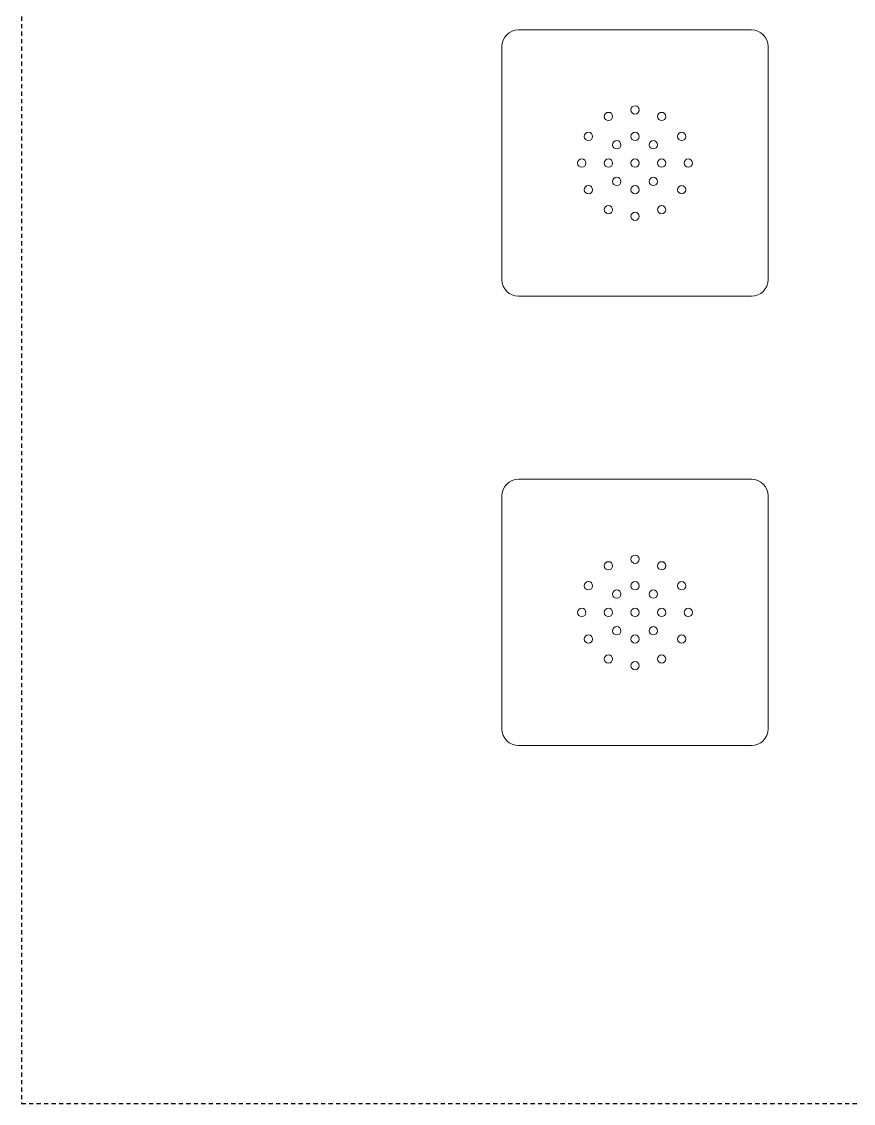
# Model space of a CAD drawing. Header units: inches. Extents: x 300 to 400, y -177 to 73.
# Drawn here: x 300.24 to 325.24, y -176.77 to -144.27 of the extents above; entities that cross this region are included whole.
import ezdxf

# ---------------------------------------------------------------- set-up
doc = ezdxf.new("R2010")
doc.units = ezdxf.units.IN
doc.header["$MEASUREMENT"] = 0
doc.linetypes.add('HIDDEN2', pattern=[0.1875, 0.125, -0.0625])
doc.layers.add('ScoreBone', color=5, linetype='Continuous')

msp = doc.modelspace()

# ---------------------------------------------------------------- linework, layer by layer
at = {"layer": 'ScoreBone', "color": 0, "linetype": 'HIDDEN2'}
msp.add_lwpolyline([(400.244, 73.232), (300.244, 73.232), (300.244, -176.768), (400.244, -176.768)], close=True, dxfattribs=at)
at = {"layer": 'ScoreBone', "lineweight": 5}
for points in [[(314.682, -145.018), (314.682, -144.742), (314.905, -144.518), (315.182, -144.518)], [(315.182, -144.518), (315.182, -144.518), (322.182, -144.518), (322.182, -144.518)], [(322.182, -144.518), (322.458, -144.518), (322.682, -144.742), (322.682, -145.018)], [(314.682, -152.018), (314.682, -152.018), (314.682, -145.018), (314.682, -145.018)], [(322.682, -145.018), (322.682, -145.018), (322.682, -152.018), (322.682, -152.018)], [(315.182, -152.518), (314.905, -152.518), (314.682, -152.295), (314.682, -152.018)], [(322.682, -152.018), (322.682, -152.295), (322.458, -152.518), (322.182, -152.518)], [(322.182, -152.518), (322.182, -152.518), (315.182, -152.518), (315.182, -152.518)], [(314.682, -158.518), (314.682, -158.242), (314.905, -158.018), (315.182, -158.018)], [(315.182, -158.018), (315.182, -158.018), (322.182, -158.018), (322.182, -158.018)], [(322.182, -158.018), (322.458, -158.018), (322.682, -158.242), (322.682, -158.518)], [(314.682, -165.518), (314.682, -165.518), (314.682, -158.518), (314.682, -158.518)], [(322.682, -158.518), (322.682, -158.518), (322.682, -165.518), (322.682, -165.518)], [(315.182, -166.018), (314.905, -166.018), (314.682, -165.795), (314.682, -165.518)], [(322.682, -165.518), (322.682, -165.795), (322.458, -166.018), (322.182, -166.018)], [(322.182, -166.018), (322.182, -166.018), (315.182, -166.018), (315.182, -166.018)]]:
    msp.add_open_spline(points, degree=3, dxfattribs=at)
for points in [[(318.807, -146.918), (318.807, -146.987), (318.751, -147.043), (318.682, -147.043), (318.612, -147.043), (318.557, -146.987), (318.557, -146.918), (318.557, -146.849), (318.612, -146.793), (318.682, -146.793), (318.751, -146.793), (318.807, -146.849), (318.807, -146.918)], [(318.007, -147.118), (318.007, -147.187), (317.951, -147.243), (317.882, -147.243), (317.813, -147.243), (317.757, -147.187), (317.757, -147.118), (317.757, -147.049), (317.813, -146.993), (317.882, -146.993), (317.951, -146.993), (318.007, -147.049), (318.007, -147.118)], [(319.607, -147.118), (319.607, -147.187), (319.551, -147.243), (319.482, -147.243), (319.413, -147.243), (319.357, -147.187), (319.357, -147.118), (319.357, -147.049), (319.413, -146.993), (319.482, -146.993), (319.551, -146.993), (319.607, -147.049), (319.607, -147.118)], [(317.407, -147.718), (317.407, -147.787), (317.351, -147.843), (317.282, -147.843), (317.213, -147.843), (317.157, -147.787), (317.157, -147.718), (317.157, -147.649), (317.213, -147.593), (317.282, -147.593), (317.351, -147.593), (317.407, -147.649), (317.407, -147.718)], [(318.257, -147.968), (318.257, -148.037), (318.201, -148.093), (318.132, -148.093), (318.063, -148.093), (318.007, -148.037), (318.007, -147.968), (318.007, -147.899), (318.063, -147.843), (318.132, -147.843), (318.201, -147.843), (318.257, -147.899), (318.257, -147.968)], [(318.807, -147.718), (318.807, -147.787), (318.751, -147.843), (318.682, -147.843), (318.612, -147.843), (318.557, -147.787), (318.557, -147.718), (318.557, -147.649), (318.612, -147.593), (318.682, -147.593), (318.751, -147.593), (318.807, -147.649), (318.807, -147.718)], [(319.357, -147.968), (319.357, -148.037), (319.301, -148.093), (319.232, -148.093), (319.163, -148.093), (319.107, -148.037), (319.107, -147.968), (319.107, -147.899), (319.163, -147.843), (319.232, -147.843), (319.301, -147.843), (319.357, -147.899), (319.357, -147.968)], [(320.207, -147.718), (320.207, -147.787), (320.151, -147.843), (320.082, -147.843), (320.013, -147.843), (319.957, -147.787), (319.957, -147.718), (319.957, -147.649), (320.013, -147.593), (320.082, -147.593), (320.151, -147.593), (320.207, -147.649), (320.207, -147.718)], [(317.207, -148.518), (317.207, -148.588), (317.151, -148.643), (317.082, -148.643), (317.013, -148.643), (316.957, -148.588), (316.957, -148.518), (316.957, -148.449), (317.013, -148.393), (317.082, -148.393), (317.151, -148.393), (317.207, -148.449), (317.207, -148.518)], [(318.007, -148.518), (318.007, -148.588), (317.951, -148.643), (317.882, -148.643), (317.813, -148.643), (317.757, -148.588), (317.757, -148.518), (317.757, -148.449), (317.813, -148.393), (317.882, -148.393), (317.951, -148.393), (318.007, -148.449), (318.007, -148.518)], [(318.807, -148.518), (318.807, -148.588), (318.751, -148.643), (318.682, -148.643), (318.612, -148.643), (318.557, -148.588), (318.557, -148.518), (318.557, -148.449), (318.612, -148.393), (318.682, -148.393), (318.751, -148.393), (318.807, -148.449), (318.807, -148.518)], [(319.607, -148.518), (319.607, -148.588), (319.551, -148.643), (319.482, -148.643), (319.413, -148.643), (319.357, -148.588), (319.357, -148.518), (319.357, -148.449), (319.413, -148.393), (319.482, -148.393), (319.551, -148.393), (319.607, -148.449), (319.607, -148.518)], [(320.407, -148.518), (320.407, -148.588), (320.351, -148.643), (320.282, -148.643), (320.213, -148.643), (320.157, -148.588), (320.157, -148.518), (320.157, -148.449), (320.213, -148.393), (320.282, -148.393), (320.351, -148.393), (320.407, -148.449), (320.407, -148.518)], [(318.257, -149.068), (318.257, -149.137), (318.201, -149.193), (318.132, -149.193), (318.063, -149.193), (318.007, -149.137), (318.007, -149.068), (318.007, -148.999), (318.063, -148.943), (318.132, -148.943), (318.201, -148.943), (318.257, -148.999), (318.257, -149.068)], [(319.357, -149.068), (319.357, -149.137), (319.301, -149.193), (319.232, -149.193), (319.163, -149.193), (319.107, -149.137), (319.107, -149.068), (319.107, -148.999), (319.163, -148.943), (319.232, -148.943), (319.301, -148.943), (319.357, -148.999), (319.357, -149.068)], [(317.407, -149.318), (317.407, -149.387), (317.351, -149.443), (317.282, -149.443), (317.213, -149.443), (317.157, -149.387), (317.157, -149.318), (317.157, -149.249), (317.213, -149.193), (317.282, -149.193), (317.351, -149.193), (317.407, -149.249), (317.407, -149.318)], [(318.807, -149.318), (318.807, -149.387), (318.751, -149.443), (318.682, -149.443), (318.612, -149.443), (318.557, -149.387), (318.557, -149.318), (318.557, -149.249), (318.612, -149.193), (318.682, -149.193), (318.751, -149.193), (318.807, -149.249), (318.807, -149.318)], [(320.207, -149.318), (320.207, -149.387), (320.151, -149.443), (320.082, -149.443), (320.013, -149.443), (319.957, -149.387), (319.957, -149.318), (319.957, -149.249), (320.013, -149.193), (320.082, -149.193), (320.151, -149.193), (320.207, -149.249), (320.207, -149.318)], [(318.007, -149.918), (318.007, -149.987), (317.951, -150.043), (317.882, -150.043), (317.813, -150.043), (317.757, -149.987), (317.757, -149.918), (317.757, -149.849), (317.813, -149.793), (317.882, -149.793), (317.951, -149.793), (318.007, -149.849), (318.007, -149.918)], [(319.607, -149.918), (319.607, -149.987), (319.551, -150.043), (319.482, -150.043), (319.413, -150.043), (319.357, -149.987), (319.357, -149.918), (319.357, -149.849), (319.413, -149.793), (319.482, -149.793), (319.551, -149.793), (319.607, -149.849), (319.607, -149.918)], [(318.807, -150.118), (318.807, -150.187), (318.751, -150.243), (318.682, -150.243), (318.612, -150.243), (318.557, -150.187), (318.557, -150.118), (318.557, -150.049), (318.612, -149.993), (318.682, -149.993), (318.751, -149.993), (318.807, -150.049), (318.807, -150.118)], [(318.007, -160.618), (318.007, -160.687), (317.951, -160.743), (317.882, -160.743), (317.813, -160.743), (317.757, -160.687), (317.757, -160.618), (317.757, -160.549), (317.813, -160.493), (317.882, -160.493), (317.951, -160.493), (318.007, -160.549), (318.007, -160.618)], [(318.807, -160.418), (318.807, -160.487), (318.751, -160.543), (318.682, -160.543), (318.612, -160.543), (318.557, -160.487), (318.557, -160.418), (318.557, -160.349), (318.612, -160.293), (318.682, -160.293), (318.751, -160.293), (318.807, -160.349), (318.807, -160.418)], [(319.607, -160.618), (319.607, -160.687), (319.551, -160.743), (319.482, -160.743), (319.413, -160.743), (319.357, -160.687), (319.357, -160.618), (319.357, -160.549), (319.413, -160.493), (319.482, -160.493), (319.551, -160.493), (319.607, -160.549), (319.607, -160.618)], [(317.407, -161.218), (317.407, -161.287), (317.351, -161.343), (317.282, -161.343), (317.213, -161.343), (317.157, -161.287), (317.157, -161.218), (317.157, -161.149), (317.213, -161.093), (317.282, -161.093), (317.351, -161.093), (317.407, -161.149), (317.407, -161.218)], [(318.807, -161.218), (318.807, -161.287), (318.751, -161.343), (318.682, -161.343), (318.612, -161.343), (318.557, -161.287), (318.557, -161.218), (318.557, -161.149), (318.612, -161.093), (318.682, -161.093), (318.751, -161.093), (318.807, -161.149), (318.807, -161.218)], [(320.207, -161.218), (320.207, -161.287), (320.151, -161.343), (320.082, -161.343), (320.013, -161.343), (319.957, -161.287), (319.957, -161.218), (319.957, -161.149), (320.013, -161.093), (320.082, -161.093), (320.151, -161.093), (320.207, -161.149), (320.207, -161.218)], [(318.257, -161.468), (318.257, -161.537), (318.201, -161.593), (318.132, -161.593), (318.063, -161.593), (318.007, -161.537), (318.007, -161.468), (318.007, -161.399), (318.063, -161.343), (318.132, -161.343), (318.201, -161.343), (318.257, -161.399), (318.257, -161.468)], [(319.357, -161.468), (319.357, -161.537), (319.301, -161.593), (319.232, -161.593), (319.163, -161.593), (319.107, -161.537), (319.107, -161.468), (319.107, -161.399), (319.163, -161.343), (319.232, -161.343), (319.301, -161.343), (319.357, -161.399), (319.357, -161.468)], [(317.207, -162.018), (317.207, -162.088), (317.151, -162.143), (317.082, -162.143), (317.013, -162.143), (316.957, -162.088), (316.957, -162.018), (316.957, -161.949), (317.013, -161.893), (317.082, -161.893), (317.151, -161.893), (317.207, -161.949), (317.207, -162.018)], [(318.007, -162.018), (318.007, -162.088), (317.951, -162.143), (317.882, -162.143), (317.813, -162.143), (317.757, -162.088), (317.757, -162.018), (317.757, -161.949), (317.813, -161.893), (317.882, -161.893), (317.951, -161.893), (318.007, -161.949), (318.007, -162.018)], [(318.807, -162.018), (318.807, -162.088), (318.751, -162.143), (318.682, -162.143), (318.612, -162.143), (318.557, -162.088), (318.557, -162.018), (318.557, -161.949), (318.612, -161.893), (318.682, -161.893), (318.751, -161.893), (318.807, -161.949), (318.807, -162.018)], [(319.607, -162.018), (319.607, -162.088), (319.551, -162.143), (319.482, -162.143), (319.413, -162.143), (319.357, -162.088), (319.357, -162.018), (319.357, -161.949), (319.413, -161.893), (319.482, -161.893), (319.551, -161.893), (319.607, -161.949), (319.607, -162.018)], [(320.407, -162.018), (320.407, -162.088), (320.351, -162.143), (320.282, -162.143), (320.213, -162.143), (320.157, -162.088), (320.157, -162.018), (320.157, -161.949), (320.213, -161.893), (320.282, -161.893), (320.351, -161.893), (320.407, -161.949), (320.407, -162.018)], [(318.257, -162.568), (318.257, -162.637), (318.201, -162.693), (318.132, -162.693), (318.063, -162.693), (318.007, -162.637), (318.007, -162.568), (318.007, -162.499), (318.063, -162.443), (318.132, -162.443), (318.201, -162.443), (318.257, -162.499), (318.257, -162.568)], [(319.357, -162.568), (319.357, -162.637), (319.301, -162.693), (319.232, -162.693), (319.163, -162.693), (319.107, -162.637), (319.107, -162.568), (319.107, -162.499), (319.163, -162.443), (319.232, -162.443), (319.301, -162.443), (319.357, -162.499), (319.357, -162.568)], [(317.407, -162.818), (317.407, -162.887), (317.351, -162.943), (317.282, -162.943), (317.213, -162.943), (317.157, -162.887), (317.157, -162.818), (317.157, -162.749), (317.213, -162.693), (317.282, -162.693), (317.351, -162.693), (317.407, -162.749), (317.407, -162.818)], [(318.807, -162.818), (318.807, -162.887), (318.751, -162.943), (318.682, -162.943), (318.612, -162.943), (318.557, -162.887), (318.557, -162.818), (318.557, -162.749), (318.612, -162.693), (318.682, -162.693), (318.751, -162.693), (318.807, -162.749), (318.807, -162.818)], [(320.207, -162.818), (320.207, -162.887), (320.151, -162.943), (320.082, -162.943), (320.013, -162.943), (319.957, -162.887), (319.957, -162.818), (319.957, -162.749), (320.013, -162.693), (320.082, -162.693), (320.151, -162.693), (320.207, -162.749), (320.207, -162.818)], [(318.007, -163.418), (318.007, -163.487), (317.951, -163.543), (317.882, -163.543), (317.813, -163.543), (317.757, -163.487), (317.757, -163.418), (317.757, -163.349), (317.813, -163.293), (317.882, -163.293), (317.951, -163.293), (318.007, -163.349), (318.007, -163.418)], [(319.607, -163.418), (319.607, -163.487), (319.551, -163.543), (319.482, -163.543), (319.413, -163.543), (319.357, -163.487), (319.357, -163.418), (319.357, -163.349), (319.413, -163.293), (319.482, -163.293), (319.551, -163.293), (319.607, -163.349), (319.607, -163.418)], [(318.807, -163.618), (318.807, -163.687), (318.751, -163.743), (318.682, -163.743), (318.612, -163.743), (318.557, -163.687), (318.557, -163.618), (318.557, -163.549), (318.612, -163.493), (318.682, -163.493), (318.751, -163.493), (318.807, -163.549), (318.807, -163.618)]]:
    msp.add_open_spline(points, degree=3, knots=[0, 0, 0, 0, 1, 1, 1, 2, 2, 2, 3, 3, 3, 4, 4, 4, 4], dxfattribs=at)

doc.saveas('drawing.dxf')
